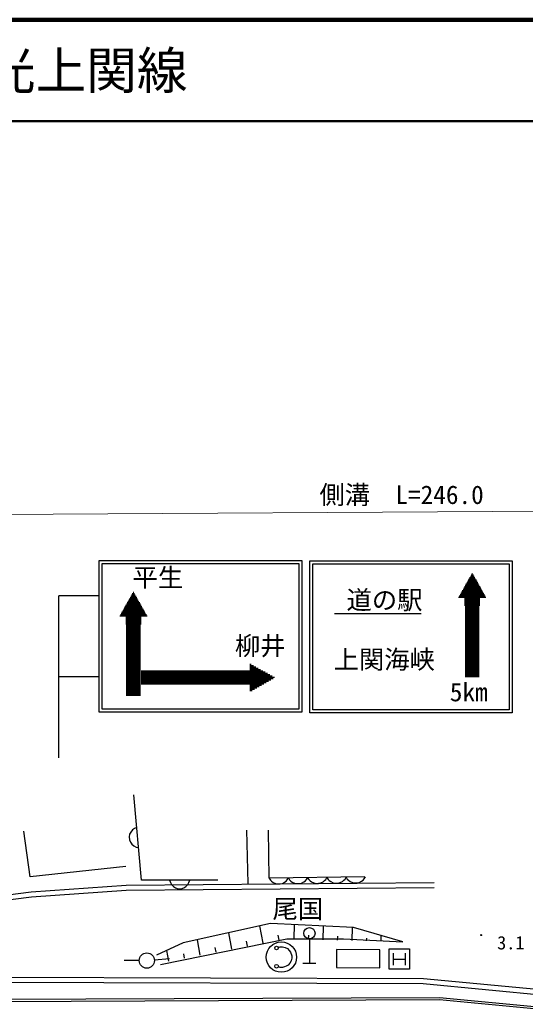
# Model space of a CAD drawing. Units: millimetres, scale not verified. Extents: x 40000 to 680000, y 20000 to 380000.
# Drawn here: x 247668 to 297587, y 282309 to 380000 of the extents above; entities that cross this region are included whole.
import ezdxf
from ezdxf.enums import TextEntityAlignment as Align

# ---------------------------------------------------------------- set-up
doc = ezdxf.new("R2010")
doc.units = ezdxf.units.MM
doc.header["$LTSCALE"] = 1000
for name, color, linetype, lineweight in [('M-BGD', 7, 'Continuous', 25), ('M-STR-HTXT', 7, 'Continuous', 13), ('M-STR-STRC', 7, 'Continuous', 25), ('M-TTL', 2, 'Continuous', 140), ('M-TTL-LINE', 7, 'Continuous', 50)]:
    doc.layers.add(name, color=color, linetype=linetype, lineweight=lineweight)
doc.layers.add('M-TTL-TXT', color=7, linetype='Continuous')
doc.styles.add('ＭＳ ゴシック', font='')
doc.styles.get('ＭＳ ゴシック').set_extended_font_data('MS Gothic')

msp = doc.modelspace()

# ---------------------------------------------------------------- linework, layer by layer
at = {"layer": 'M-BGD'}
for p, q in [((259699, 295050), (258928, 303472)), ((258802, 300018), (258621, 299800)), ((258990, 300155), (258802, 300018)), ((259222, 300257), (258990, 300155)), ((270050, 300000), (270179, 294728)), ((272301, 295243), (272236, 300000)), ((248705, 295371), (248062, 299872)), ((258520, 299590), (258462, 299344)), ((258462, 299344), (258491, 299025)), ((258491, 299025), (258593, 298793)), ((258621, 299800), (258520, 299590)), ((258593, 298793), (258731, 298605)), ((258731, 298605), (258948, 298424)), ((258948, 298424), (259158, 298323)), ((259158, 298323), (259405, 298265)), ((258156, 296400), (248705, 295371)), ((267222, 295050), (259699, 295050)), ((262460, 295050), (262540, 294810)), ((264380, 294810), (264460, 295050)), ((281752, 295371), (272301, 295243)), ((272301, 295243), (272417, 295054)), ((272417, 295054), (272533, 294942)), ((273977, 294961), (274089, 295077)), ((274089, 295077), (274201, 295269)), ((274201, 295269), (274317, 295080)), ((274317, 295080), (274433, 294968)), ((275877, 294987), (275989, 295103)), ((275989, 295103), (276100, 295294)), ((276100, 295294), (276217, 295106)), ((276217, 295106), (276333, 294994)), ((277776, 295013), (277889, 295129)), ((277889, 295129), (278000, 295320)), ((278000, 295320), (278117, 295132)), ((278117, 295132), (278232, 295019)), ((279526, 294923), (279676, 295039)), ((279676, 295039), (279789, 295155)), ((279789, 295155), (279900, 295346)), ((279900, 295346), (280017, 295158)), ((280017, 295158), (280132, 295045)), ((280132, 295045), (280286, 294933)), ((281426, 294949), (281576, 295065)), ((281576, 295065), (281688, 295180)), ((281688, 295180), (281800, 295372)), ((258162, 294520), (248782, 293859)), ((288603, 294783), (258162, 294520)), ((288607, 294283), (258182, 294020)), ((262540, 294810), (262660, 294610)), ((262660, 294610), (262860, 294410)), ((262860, 294410), (263060, 294290)), ((263060, 294290), (263300, 294210)), ((263300, 294210), (263620, 294210)), ((263620, 294210), (263860, 294290)), ((263860, 294290), (264060, 294410)), ((264060, 294410), (264260, 294610)), ((264260, 294610), (264380, 294810)), ((272533, 294942), (272686, 294830)), ((272686, 294830), (272916, 294719)), ((272916, 294719), (273144, 294684)), ((273144, 294684), (273372, 294687)), ((273372, 294687), (273600, 294728)), ((273600, 294728), (273826, 294845)), ((273826, 294845), (273977, 294961)), ((274433, 294968), (274586, 294856)), ((274586, 294856), (274816, 294745)), ((274816, 294745), (275044, 294710)), ((275044, 294710), (275272, 294713)), ((275272, 294713), (275500, 294754)), ((275500, 294754), (275726, 294871)), ((275726, 294871), (275877, 294987)), ((276333, 294994), (276486, 294882)), ((276486, 294882), (276716, 294771)), ((276716, 294771), (276944, 294736)), ((276944, 294736), (277172, 294739)), ((277172, 294739), (277400, 294780)), ((277400, 294780), (277626, 294897)), ((277626, 294897), (277776, 295013)), ((278232, 295019), (278386, 294907)), ((278386, 294907), (278615, 294797)), ((278615, 294797), (278844, 294762)), ((278844, 294762), (279072, 294765)), ((279072, 294765), (279299, 294806)), ((279299, 294806), (279526, 294923)), ((280286, 294933), (280515, 294822)), ((280515, 294822), (280744, 294788)), ((280744, 294788), (280972, 294791)), ((280972, 294791), (281199, 294832)), ((281199, 294832), (281426, 294949)), ((248782, 293859), (219793, 290301)), ((248830, 293361), (219854, 289805)), ((258182, 294020), (248830, 293361)), ((272427, 290783), (263811, 288857)), ((271717, 288822), (271391, 290551)), ((280638, 290377), (272427, 290783)), ((274765, 289243), (274803, 290665)), ((277629, 289167), (277665, 290524)), ((280492, 289091), (280527, 290383)), ((285504, 288958), (280638, 290377)), ((261581, 286728), (274049, 289262)), ((265498, 287649), (265211, 289170)), ((268608, 288235), (268301, 289860)), ((273272, 289115), (273179, 289608)), ((274049, 289262), (279624, 289262)), ((276197, 289205), (276208, 289622)), ((276266, 289242), (276266, 286862)), ((279060, 289129), (279071, 289526)), ((279624, 289262), (285504, 288958)), ((281924, 289053), (281932, 289335)), ((283356, 289015), (283371, 289580)), ((263811, 288857), (261175, 287640)), ((267053, 287942), (266964, 288414)), ((270162, 288529), (270067, 289032)), ((273204, 288414), (273384, 288474)), ((273384, 288474), (273624, 288474)), ((273624, 288474), (273864, 288414)), ((273864, 288414), (274104, 288294)), ((274104, 288294), (274284, 288114)), ((278961, 288208), (278947, 286424)), ((283243, 288176), (278961, 288208)), ((284145, 286256), (284145, 288256)), ((284145, 288256), (286145, 288256)), ((284788, 288977), (284789, 289033)), ((286145, 288256), (286145, 286256)), ((260965, 287180), (262459, 287316)), ((262389, 287062), (262191, 288109)), ((263943, 287355), (263862, 287786)), ((274284, 288114), (274404, 287934)), ((274404, 287934), (274524, 287574)), ((274524, 287334), (274464, 287094)), ((274524, 287574), (274524, 287334)), ((283229, 286392), (283243, 288176)), ((284545, 287856), (284545, 286656)), ((284545, 287256), (285745, 287256)), ((285745, 287856), (285745, 286656)), ((259468, 287112), (257968, 287112)), ((273384, 286434), (273204, 286494)), ((273624, 286434), (273384, 286434)), ((273804, 286494), (273624, 286434)), ((273984, 286554), (273804, 286494)), ((274164, 286674), (273984, 286554)), ((274344, 286854), (274164, 286674)), ((274464, 287094), (274344, 286854)), ((275636, 286862), (276896, 286862)), ((278947, 286424), (283229, 286392)), ((286145, 286256), (284145, 286256)), ((287541, 285321), (184290, 285619)), ((312525, 282932), (287541, 285321)), ((287516, 284821), (184271, 285119)), ((312502, 282432), (287516, 284821))]:
    msp.add_line(p, q, dxfattribs=at)
for centre, radius in [((276266, 289802), 560), ((293237, 289624), 50), ((293237, 289624), 30), ((293237, 289624), 10), ((273504, 287454), 1500), ((273024, 288354), 180), ((260218, 287112), 750), ((273024, 286554), 180)]:
    msp.add_circle(centre, radius, dxfattribs=at)
at = {"layer": 'M-STR-HTXT'}
msp.add_line((183458, 330791), (423357, 332231), dxfattribs=at)
at = {"layer": 'M-STR-STRC'}
for p, q in [((255519, 311622), (255519, 326622)), ((255519, 326622), (275519, 326622)), ((255819, 311922), (255819, 326322)), ((255819, 326322), (275219, 326322)), ((275219, 326322), (275219, 311922)), ((275519, 326622), (275519, 311622)), ((276309, 311581), (276309, 326581)), ((276309, 326581), (296309, 326581)), ((296309, 326581), (296309, 311581)), ((276609, 311881), (276609, 326281)), ((276609, 326281), (296009, 326281)), ((296009, 326281), (296009, 311881)), ((292904, 324396), (291807, 324396)), ((292831, 324526), (291879, 324526)), ((292759, 324656), (291952, 324656)), ((292686, 324786), (292025, 324786)), ((292613, 324916), (292098, 324916)), ((292540, 325046), (292171, 325046)), ((292467, 325176), (292243, 325176)), ((292395, 325306), (292316, 325306)), ((258930, 323457), (258851, 323457)), ((293414, 323486), (291297, 323486)), ((293341, 323616), (291370, 323616)), ((293268, 323746), (291443, 323746)), ((293195, 323876), (291515, 323876)), ((293123, 324006), (291588, 324006)), ((293050, 324136), (291661, 324136)), ((292977, 324266), (291734, 324266)), ((255519, 323122), (251519, 323122)), ((251519, 307122), (251519, 323122)), ((259512, 322417), (258269, 322417)), ((259439, 322547), (258342, 322547)), ((259367, 322677), (258415, 322677)), ((259294, 322807), (258487, 322807)), ((259221, 322937), (258560, 322937)), ((259148, 323067), (258633, 323067)), ((259075, 323197), (258706, 323197)), ((259003, 323327), (258779, 323327)), ((293705, 322966), (291006, 322966)), ((293632, 323096), (291079, 323096)), ((293559, 323226), (291151, 323226)), ((293487, 323356), (291224, 323356)), ((293105, 322836), (291605, 322836)), ((293105, 322706), (291605, 322706)), ((293105, 322576), (291605, 322576)), ((293105, 322446), (291605, 322446)), ((260022, 321507), (257759, 321507)), ((259949, 321637), (257832, 321637)), ((259876, 321767), (257905, 321767)), ((259803, 321897), (257978, 321897)), ((259731, 322027), (258051, 322027)), ((259658, 322157), (258123, 322157)), ((259585, 322287), (258196, 322287)), ((293105, 322316), (291605, 322316)), ((293105, 322186), (291605, 322186)), ((291675, 322101), (291675, 315085)), ((291805, 322101), (291805, 315085)), ((291935, 322101), (291935, 315085)), ((292065, 322101), (292065, 315085)), ((292195, 322101), (292195, 315085)), ((292325, 322101), (292325, 315085)), ((292455, 322101), (292455, 315085)), ((292585, 322101), (292585, 315085)), ((292715, 322101), (292715, 315085)), ((292845, 322101), (292845, 315085)), ((292975, 322101), (292975, 315085)), ((260240, 321117), (257541, 321117)), ((260167, 321247), (257614, 321247)), ((260095, 321377), (257687, 321377)), ((259641, 320987), (258141, 320987)), ((259641, 320857), (258141, 320857)), ((259641, 320727), (258141, 320727)), ((259641, 320597), (258141, 320597)), ((259641, 320467), (258141, 320467)), ((278766, 321394), (287304, 321394)), ((259641, 320337), (258141, 320337)), ((258211, 320252), (258211, 313235)), ((258341, 320252), (258341, 313235)), ((258471, 320252), (258471, 313235)), ((258601, 320252), (258601, 313235)), ((258731, 320252), (258731, 313235)), ((258861, 320252), (258861, 313235)), ((258991, 320252), (258991, 313235)), ((259121, 320252), (259121, 313235)), ((259251, 320252), (259251, 313235)), ((259381, 320252), (259381, 313235)), ((259511, 320252), (259511, 313235)), ((271666, 315702), (259641, 315702)), ((271898, 315572), (259641, 315572)), ((270505, 316352), (270380, 316352)), ((270737, 316222), (270380, 316222)), ((270969, 316092), (270380, 316092)), ((271201, 315962), (270380, 315962)), ((271434, 315832), (270380, 315832)), ((255519, 315122), (251519, 315122)), ((272130, 315442), (259641, 315442)), ((272362, 315312), (259641, 315312)), ((272594, 315182), (259641, 315182)), ((272826, 315052), (259641, 315052)), ((272701, 314922), (259641, 314922)), ((272469, 314792), (259641, 314792)), ((272237, 314662), (259641, 314662)), ((272005, 314532), (259641, 314532)), ((271773, 314402), (259641, 314402)), ((271541, 314272), (270380, 314272)), ((271309, 314142), (270380, 314142)), ((271076, 314012), (270380, 314012)), ((270844, 313882), (270380, 313882)), ((270612, 313752), (270380, 313752)), ((275219, 311922), (255819, 311922)), ((296009, 311881), (276609, 311881)), ((275519, 311622), (255519, 311622)), ((296309, 311581), (276309, 311581)), ((289135, 283424), (190939, 283038)), ((298827, 282509), (289135, 283424)), ((289126, 283224), (190936, 282838)), ((298809, 282309), (289126, 283224))]:
    msp.add_line(p, q, dxfattribs=at)
at = {"layer": 'M-TTL'}
msp.add_line((680000, 380000), (40000, 380000), dxfattribs=at)
at = {"layer": 'M-TTL-LINE'}
msp.add_line((40000, 370000), (680000, 370000), dxfattribs=at)

# ---------------------------------------------------------------- texts
at = {"layer": 'M-BGD', "style": 'ＭＳ ゴシック'}
for s, height, p in [('尾国', 1833, (272630, 290749)), ('3.1', 1320, (294816, 287817))]:
    msp.add_text(s, height=height, dxfattribs=at).set_placement(p, align=Align.BOTTOM_LEFT)
at = {"layer": 'M-STR-HTXT', "style": 'ＭＳ ゴシック'}
msp.add_text('側溝\u3000L=246.0', height=1833, dxfattribs=at).set_placement((277263, 331636), align=Align.BOTTOM_LEFT)
at = {"layer": 'M-STR-STRC', "style": 'ＭＳ ゴシック'}
for s, p in [('平生', (258801, 323464)), ('道の駅', (279941, 321250)), ('柳井', (268915, 316722)), ('上関海峡', (278662, 315374)), ('5km', (290139, 312159))]:
    msp.add_text(s, height=1833, dxfattribs=at).set_placement(p, align=Align.BOTTOM_LEFT)
at = {"layer": 'M-TTL-TXT', "style": 'ＭＳ ゴシック'}
msp.add_text('主要地方道 光上関線', height=3666, dxfattribs=at).set_placement((216734, 375000), align=Align.MIDDLE_LEFT)

doc.saveas('drawing.dxf')
